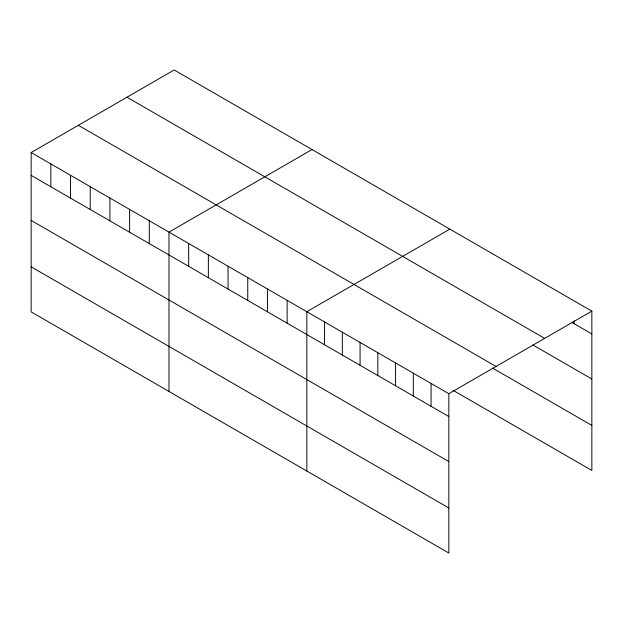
<?xml version="1.0" encoding="UTF-8"?>
<svg xmlns="http://www.w3.org/2000/svg" width="623" height="623" viewBox="0 0 623 623"><rect width="100%" height="100%" fill="white"/><g stroke="black" fill="none" stroke-linecap="round" stroke-linejoin="round"><path stroke-width="0.93" d="M31.15 152.549L448.833 393.697L448.833 553.022L31.15 311.874L31.15 152.549L174.167 69.978L591.85 311.126L591.85 470.451L453.069 390.325M312.006 149.559L168.981 232.13L168.981 391.454M449.837 229.132L306.82 311.702L306.82 471.035M448.833 393.697L591.85 311.126M571.68 322.309L591.85 333.951M126.975 97.227L544.65 338.375M532.945 344.994L591.85 378.994M78.35 125.301L496.025 366.449M492.606 368.107L591.85 425.408M31.15 175.382L448.833 416.53M31.15 220.425L448.833 461.573M31.15 266.831L448.833 507.979M574.102 320.853L574.102 323.703M431.077 383.449L431.077 406.274M413.329 373.2L413.329 396.026M395.574 362.952L395.574 385.777M377.826 352.704L377.826 375.529M360.071 342.455L360.071 365.28M342.323 332.199L342.323 355.032M324.567 321.951L324.567 344.784M287.125 300.341L287.125 323.166M267.438 288.971L267.438 311.804M247.744 277.601L247.744 300.434M228.057 266.231L228.057 289.064M208.362 254.862L208.362 277.694M188.676 243.5L188.676 266.325M149.294 220.76L149.294 243.593M129.6 209.39L129.6 232.223M109.913 198.021L109.913 220.854M90.218 186.651L90.218 209.484M70.531 175.289L70.531 198.114M50.837 163.919L50.837 186.752"/></g></svg>
